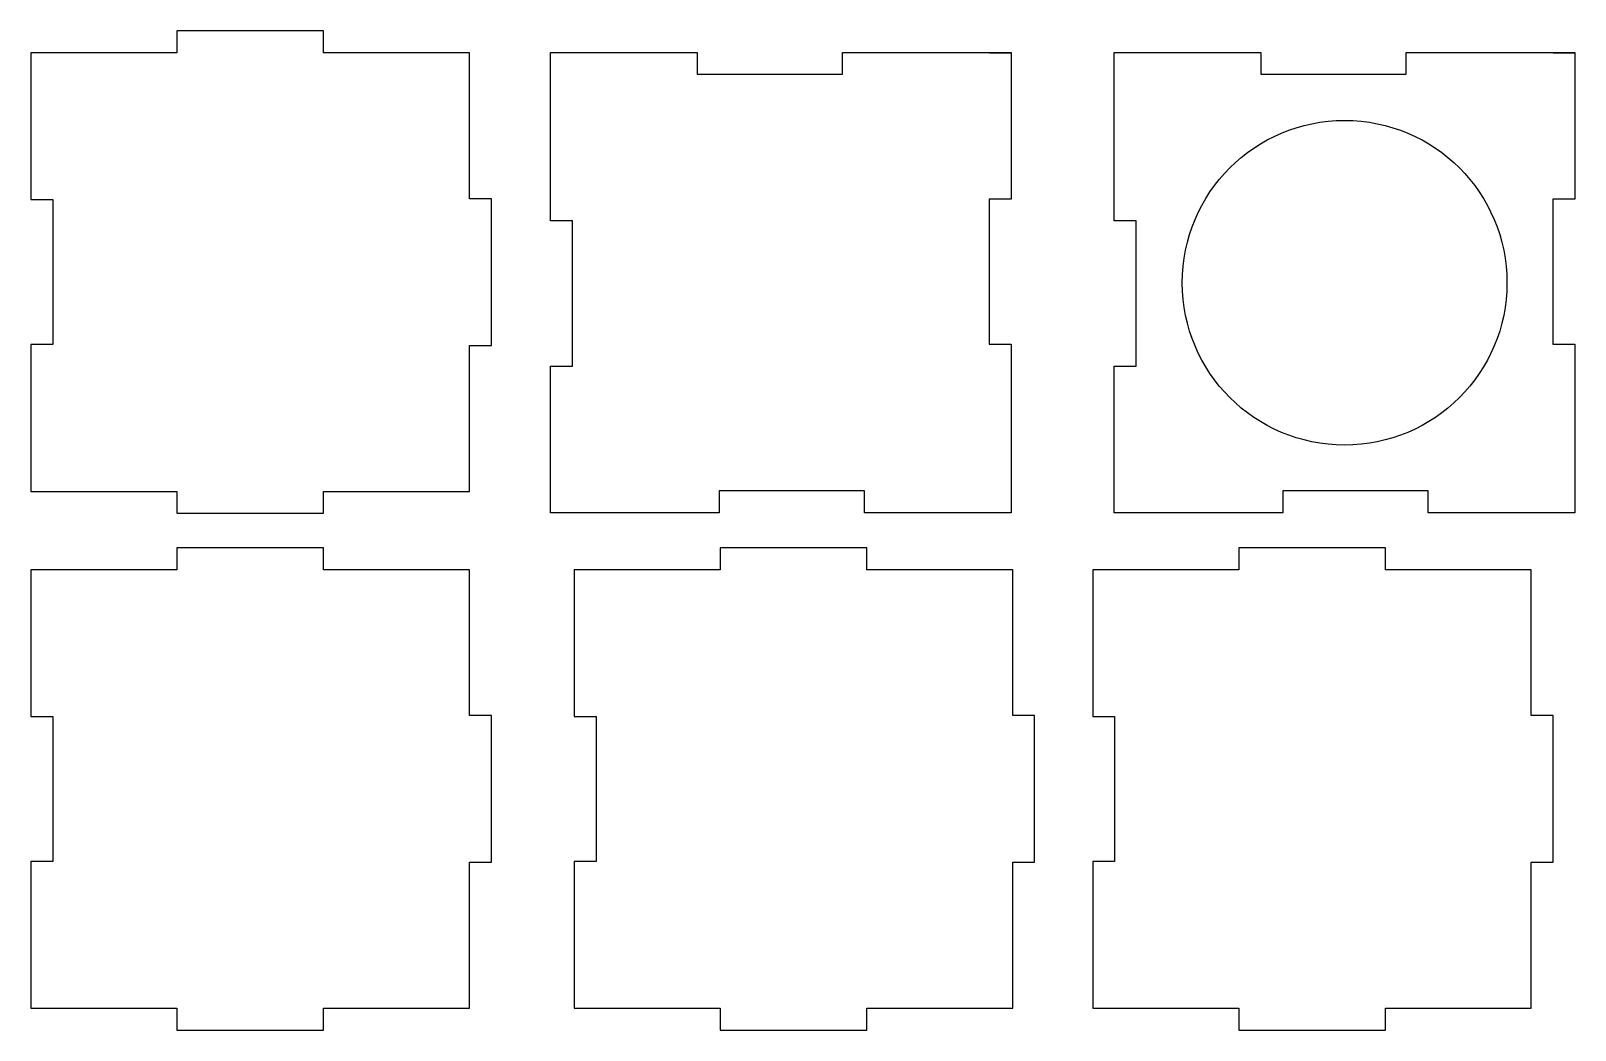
# Model space of a CAD drawing. Header units: millimetres. Extents: x 0 to 423, y -148 to 126.
import ezdxf

# ---------------------------------------------------------------- set-up
doc = ezdxf.new("R2010")
doc.units = ezdxf.units.MM
doc.layers.get('0').update_dxf_attribs({"color": 5})
doc.layers.add('Dimensions', color=6, linetype='Continuous', plot=False)
doc.layers.add('new', color=3, linetype='Continuous', plot=False)

msp = doc.modelspace()

# ---------------------------------------------------------------- linework, layer by layer
for points in [[(-0.1, -0.1), (39.9, -0.1), (39.9, -6.1), (80.1, -6.1), (80.1, -0.1), (120.1, -0.1), (120.1, 39.9), (126.1, 39.9), (126.1, 80.1), (120.1, 80.1), (120.1, 120.1), (80.1, 120.1), (80.1, 126.1), (39.9, 126.1), (39.9, 120.1), (-0.1, 120.1), (-0.1, 79.9), (5.9, 79.9), (5.9, 40.1), (-0.1, 40.1)], [(-0.1, -141.77), (39.9, -141.77), (39.9, -147.77), (80.1, -147.77), (80.1, -141.77), (120.1, -141.77), (120.1, -101.77), (126.1, -101.77), (126.1, -61.57), (120.1, -61.57), (120.1, -21.57), (80.1, -21.57), (80.1, -15.57), (39.9, -15.57), (39.9, -21.57), (-0.1, -21.57), (-0.1, -61.77), (5.9, -61.77), (5.9, -101.57), (-0.1, -101.57)], [(148.8, -141.77), (188.8, -141.77), (188.8, -147.77), (229, -147.77), (229, -141.77), (269, -141.77), (269, -101.77), (275, -101.77), (275, -61.57), (269, -61.57), (269, -21.57), (229, -21.57), (229, -15.57), (188.8, -15.57), (188.8, -21.57), (148.8, -21.57), (148.8, -61.77), (154.8, -61.77), (154.8, -101.57), (148.8, -101.57)], [(290.93, -141.77), (330.93, -141.77), (330.93, -147.77), (371.13, -147.77), (371.13, -141.77), (411.13, -141.77), (411.13, -101.77), (417.13, -101.77), (417.13, -61.57), (411.13, -61.57), (411.13, -21.57), (371.13, -21.57), (371.13, -15.57), (330.93, -15.57), (330.93, -21.57), (290.93, -21.57), (290.93, -61.77), (296.93, -61.77), (296.93, -101.57), (290.93, -101.57)]]:
    msp.add_lwpolyline(points, close=True)
at = {"layer": 'Dimensions'}
for p, q in [((262.63, 120.1), (268.63, 120.1)), ((417.14, 120.1), (423.14, 120.1))]:
    msp.add_line(p, q, dxfattribs=at)
at = {"layer": 'new'}
for points in [[(142.33, 120.2), (182.53, 120.2), (182.53, 114.2), (222.33, 114.2), (222.33, 120.2), (268.53, 120.2), (268.53, 80), (262.53, 80), (262.53, 40.2), (268.53, 40.2), (268.53, -6), (228.33, -6), (228.33, 0), (188.53, 0), (188.53, -6), (142.33, -6), (142.33, 34.2), (148.33, 34.2), (148.33, 74), (142.33, 74)], [(296.84, 120.2), (337.04, 120.2), (337.04, 114.2), (376.84, 114.2), (376.84, 120.2), (423.04, 120.2), (423.04, 80), (417.04, 80), (417.04, 40.2), (423.04, 40.2), (423.04, -6), (382.84, -6), (382.84, 0), (343.04, 0), (343.04, -6), (296.84, -6), (296.84, 34.2), (302.84, 34.2), (302.84, 74), (296.84, 74)]]:
    msp.add_lwpolyline(points, close=True, dxfattribs=at)
msp.add_circle((359.96, 57.07), 44.5, dxfattribs=at)

doc.saveas('drawing.dxf')
